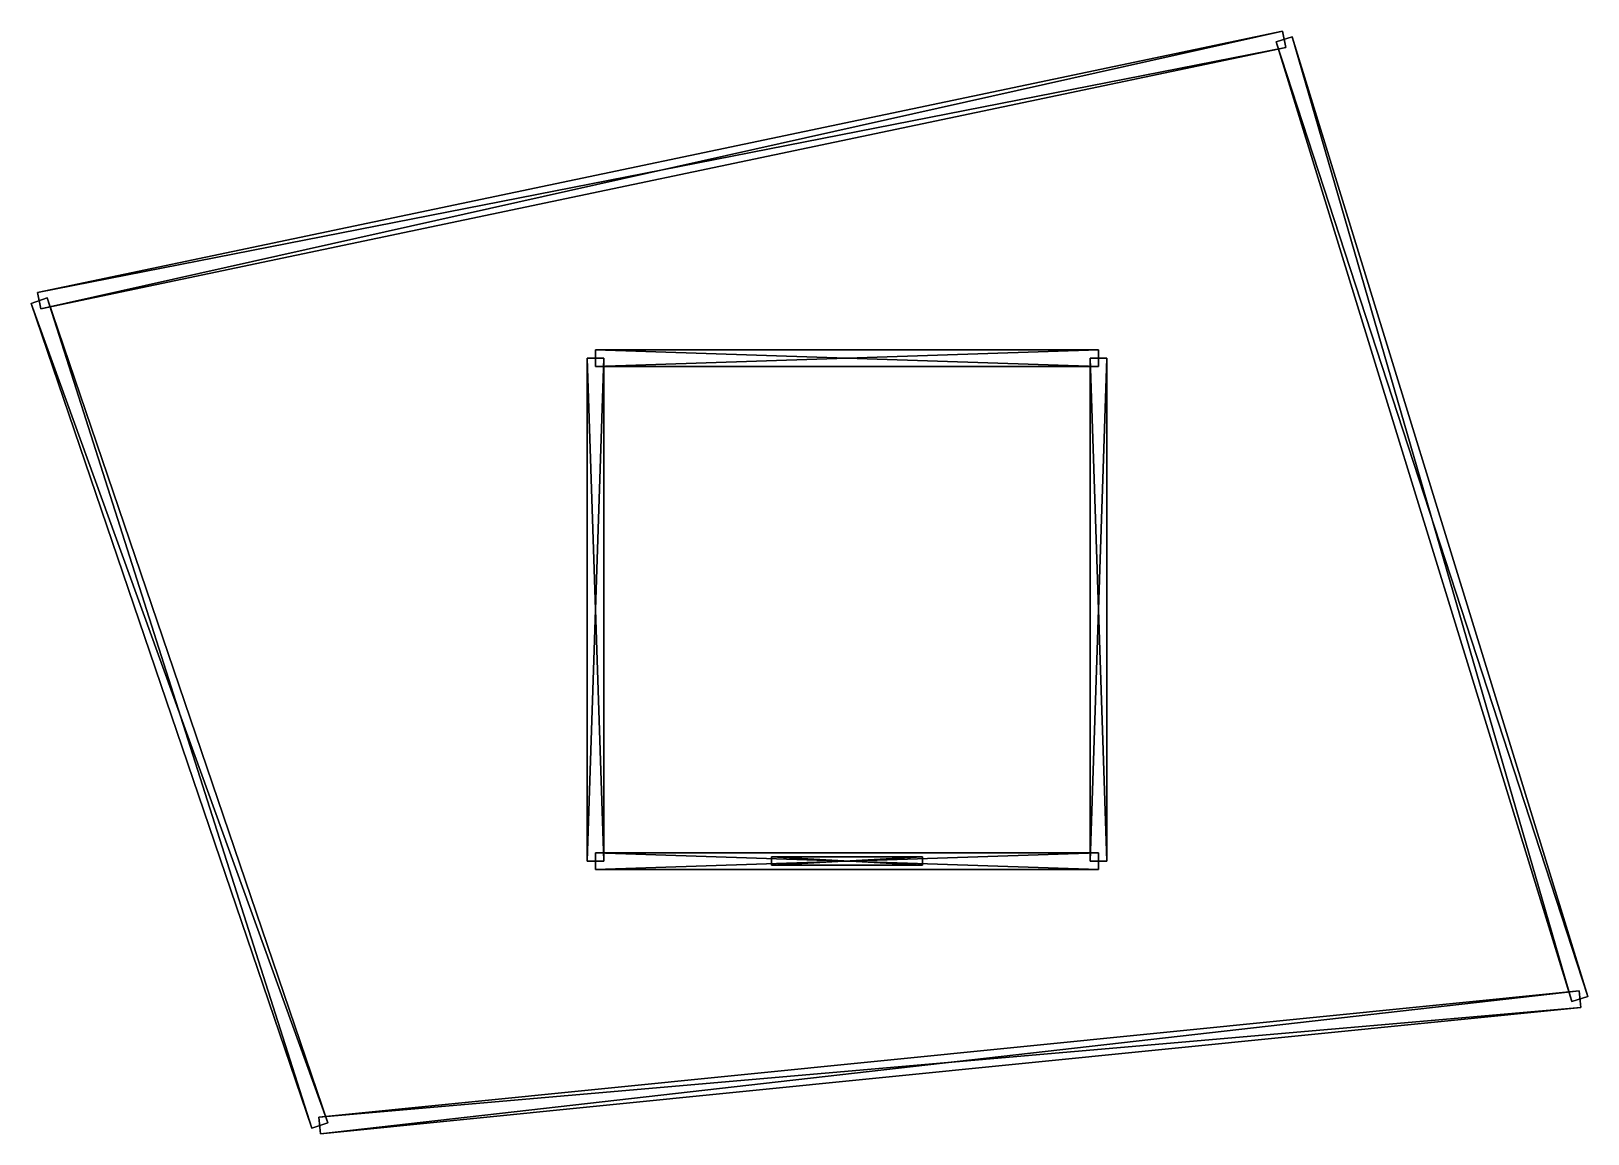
# Model space of a CAD drawing. Header units: millimetres. Extents: x -3366 to 5919, y -1628 to 4952.
import ezdxf

# ---------------------------------------------------------------- set-up
doc = ezdxf.new("R2010")
doc.units = ezdxf.units.MM
doc.header["$MEASUREMENT"] = 0
doc.layers.add('IfcDoor', color=7, linetype='Continuous')
doc.layers.add('IfcWall', color=7, linetype='Continuous')

msp = doc.modelspace()

# ---------------------------------------------------------------- linework, layer by layer
at = {"layer": 'IfcDoor'}
for points in [[(1050, -25, 2100), (1050, 25, 2100), (1050, -25, 0)], [(1050, -25, 0), (1050, 25, 2100), (1050, 25, 0)], [(1050, -25, 2100), (1950, -25, 2100), (1050, 25, 2100)], [(1050, 25, 2100), (1950, -25, 2100), (1950, 25, 2100)], [(1050, 25, 0), (1950, 25, 0), (1050, -25, 0)], [(1050, -25, 0), (1950, 25, 0), (1950, -25, 0)], [(1050, 25, 2100), (1950, 25, 2100), (1050, 25, 0)], [(1050, 25, 0), (1950, 25, 2100), (1950, 25, 0)], [(1950, 25, 2100), (1950, -25, 2100), (1950, 25, 0)], [(1950, 25, 0), (1950, -25, 2100), (1950, -25, 0)], [(1950, -25, 2100), (1050, -25, 2100), (1950, -25, 0)], [(1950, -25, 0), (1050, -25, 2100), (1050, -25, 0)]]:
    msp.add_3dface(points, dxfattribs=at)
at = {"layer": 'IfcWall'}
for points in [[(4097.4, 4951.6, 2800), (-3329.3, 3392.2, 2800), (4117.9, 4853.8, 2800)], [(4097.4, 4951.6, 0), (-3308.7, 3294.3, 0), (-3329.3, 3392.2, 0)], [(-3329.3, 3392.2, 0), (4097.4, 4951.6, 2800), (4097.4, 4951.6, 0)], [(4117.9, 4853.8, 0), (-3308.7, 3294.3, 0), (4097.4, 4951.6, 0)], [(4097.4, 4951.6, 2800), (4117.9, 4853.8, 2800), (4097.4, 4951.6, 0)], [(4097.4, 4951.6, 0), (4117.9, 4853.8, 2800), (4117.9, 4853.8, 0)], [(4117.9, 4853.8, 2800), (-3329.3, 3392.2, 2800), (-3308.7, 3294.3, 2800)], [(4117.9, 4853.8, 2800), (-3308.7, 3294.3, 2800), (4117.9, 4853.8, 0)], [(4117.9, 4853.8, 0), (-3308.7, 3294.3, 2800), (-3308.7, 3294.3, 0)], [(4059.9, 4888, 2800), (4155.4, 4917.4, 2800), (4059.9, 4888, 0)], [(4059.9, 4888, 0), (4155.4, 4917.4, 2800), (4155.4, 4917.4, 0)], [(5823.8, -838.6, 2800), (4155.4, 4917.4, 2800), (4059.9, 4888, 2800)], [(5919.4, -809.1, 0), (4059.9, 4888, 0), (4155.4, 4917.4, 0)], [(5823.8, -838.6, 0), (4059.9, 4888, 0), (5919.4, -809.1, 0)], [(5823.8, -838.6, 2800), (4059.9, 4888, 2800), (5823.8, -838.6, 0)], [(5823.8, -838.6, 0), (4059.9, 4888, 2800), (4059.9, 4888, 0)], [(5919.4, -809.1, 2800), (4155.4, 4917.4, 2800), (5823.8, -838.6, 2800)], [(4155.4, 4917.4, 2800), (5919.4, -809.1, 2800), (4155.4, 4917.4, 0)], [(4155.4, 4917.4, 0), (5919.4, -809.1, 2800), (5919.4, -809.1, 0)], [(-3366.4, 3327.1, 2800), (-3271.7, 3359.4, 2800), (-3366.4, 3327.1, 0)], [(-3366.4, 3327.1, 0), (-3271.7, 3359.4, 2800), (-3271.7, 3359.4, 0)], [(-3366.4, 3327.1, 2800), (-1691.8, -1594.1, 2800), (-3271.7, 3359.4, 2800)], [(-3271.7, 3359.4, 0), (-1597.2, -1561.9, 0), (-3366.4, 3327.1, 0)], [(-3308.7, 3294.3, 2800), (-3329.3, 3392.2, 2800), (-3308.7, 3294.3, 0)], [(-3308.7, 3294.3, 0), (-3329.3, 3392.2, 2800), (-3329.3, 3392.2, 0)], [(-3271.7, 3359.4, 2800), (-1691.8, -1594.1, 2800), (-1597.2, -1561.9, 2800)], [(-3271.7, 3359.4, 2800), (-1597.2, -1561.9, 2800), (-3271.7, 3359.4, 0)], [(-3271.7, 3359.4, 0), (-1597.2, -1561.9, 2800), (-1597.2, -1561.9, 0)], [(-3366.4, 3327.1, 0), (-1597.2, -1561.9, 0), (-1691.8, -1594.1, 0)], [(-1691.8, -1594.1, 2800), (-3366.4, 3327.1, 2800), (-1691.8, -1594.1, 0)], [(-1691.8, -1594.1, 0), (-3366.4, 3327.1, 2800), (-3366.4, 3327.1, 0)], [(-50, 3000, 2800), (50, 3000, 2800), (-50, 3000, 0)], [(-50, 3000, 0), (50, 3000, 2800), (50, 3000, 0)], [(-50, 3000, 2800), (-50, 0, 2800), (50, 3000, 2800)], [(50, 3000, 2800), (-50, 0, 2800), (50, 0, 2800)], [(50, 3000, 0), (50, 0, 0), (-50, 3000, 0)], [(-50, 3000, 0), (50, 0, 0), (-50, 0, 0)], [(-50, 0, 2800), (-50, 3000, 2800), (-50, 0, 0)], [(-50, 0, 0), (-50, 3000, 2800), (-50, 3000, 0)], [(0, 2950, 2800), (0, 3050, 2800), (0, 2950, 0)], [(0, 2950, 0), (0, 3050, 2800), (0, 3050, 0)], [(3000, 3050, 2800), (0, 3050, 2800), (3000, 2950, 2800)], [(3000, 2950, 2800), (0, 3050, 2800), (0, 2950, 2800)], [(3000, 2950, 0), (0, 2950, 0), (3000, 3050, 0)], [(3000, 3050, 0), (0, 2950, 0), (0, 3050, 0)], [(0, 3050, 2800), (3000, 3050, 2800), (0, 3050, 0)], [(0, 3050, 0), (3000, 3050, 2800), (3000, 3050, 0)], [(50, 3000, 2800), (50, 0, 2800), (50, 3000, 0)], [(50, 3000, 0), (50, 0, 2800), (50, 0, 0)], [(2950, 3000, 2800), (3050, 3000, 2800), (2950, 3000, 0)], [(2950, 3000, 0), (3050, 3000, 2800), (3050, 3000, 0)], [(3050, 0, 2800), (3050, 3000, 2800), (2950, 0, 2800)], [(2950, 0, 2800), (3050, 3000, 2800), (2950, 3000, 2800)], [(2950, 0, 0), (2950, 3000, 0), (3050, 0, 0)], [(3050, 0, 0), (2950, 3000, 0), (3050, 3000, 0)], [(2950, 0, 2800), (2950, 3000, 2800), (2950, 0, 0)], [(2950, 0, 0), (2950, 3000, 2800), (2950, 3000, 0)], [(3000, 3050, 2800), (3000, 2950, 2800), (3000, 3050, 0)], [(3000, 3050, 0), (3000, 2950, 2800), (3000, 2950, 0)], [(3050, 3000, 2800), (3050, 0, 2800), (3050, 3000, 0)], [(3050, 3000, 0), (3050, 0, 2800), (3050, 0, 0)], [(3000, 2950, 2800), (0, 2950, 2800), (3000, 2950, 0)], [(3000, 2950, 0), (0, 2950, 2800), (0, 2950, 0)], [(50, 0, 2800), (-50, 0, 2800), (50, 0, 0)], [(50, 0, 0), (-50, 0, 2800), (-50, 0, 0)], [(0, -50, 2800), (0, 50, 2800), (0, -50, 0)], [(0, -50, 0), (0, 50, 2800), (0, 50, 0)], [(0, -50, 2800), (3000, -50, 2800), (0, 50, 2800)], [(0, 50, 2800), (3000, -50, 2800), (3000, 50, 2800)], [(0, 50, 0), (3000, 50, 0), (0, -50, 0)], [(0, -50, 0), (3000, 50, 0), (3000, -50, 0)], [(0, 50, 2800), (3000, 50, 2800), (0, 50, 0)], [(0, 50, 0), (3000, 50, 2800), (3000, 50, 0)], [(3050, 0, 2800), (2950, 0, 2800), (3050, 0, 0)], [(3050, 0, 0), (2950, 0, 2800), (2950, 0, 0)], [(3000, 50, 2800), (3000, -50, 2800), (3000, 50, 0)], [(3000, 50, 0), (3000, -50, 2800), (3000, -50, 0)], [(3000, -50, 2800), (0, -50, 2800), (3000, -50, 0)], [(3000, -50, 0), (0, -50, 2800), (0, -50, 0)], [(-1649.5, -1528.3, 2800), (5876.6, -873.6, 2800), (5866.6, -774.1, 2800)], [(-1649.5, -1528.3, 0), (5866.6, -774.1, 0), (-1639.5, -1627.8, 0)], [(-1649.5, -1528.3, 2800), (5866.6, -774.1, 2800), (-1649.5, -1528.3, 0)], [(-1649.5, -1528.3, 0), (5866.6, -774.1, 2800), (5866.6, -774.1, 0)], [(-1639.5, -1627.8, 0), (5866.6, -774.1, 0), (5876.6, -873.6, 0)], [(5919.4, -809.1, 2800), (5823.8, -838.6, 2800), (5919.4, -809.1, 0)], [(5919.4, -809.1, 0), (5823.8, -838.6, 2800), (5823.8, -838.6, 0)], [(5866.6, -774.1, 2800), (5876.6, -873.6, 2800), (5866.6, -774.1, 0)], [(5866.6, -774.1, 0), (5876.6, -873.6, 2800), (5876.6, -873.6, 0)], [(-1639.5, -1627.8, 2800), (5876.6, -873.6, 2800), (-1649.5, -1528.3, 2800)], [(5876.6, -873.6, 2800), (-1639.5, -1627.8, 2800), (5876.6, -873.6, 0)], [(5876.6, -873.6, 0), (-1639.5, -1627.8, 2800), (-1639.5, -1627.8, 0)], [(-1597.2, -1561.9, 2800), (-1691.8, -1594.1, 2800), (-1597.2, -1561.9, 0)], [(-1597.2, -1561.9, 0), (-1691.8, -1594.1, 2800), (-1691.8, -1594.1, 0)], [(-1639.5, -1627.8, 2800), (-1649.5, -1528.3, 2800), (-1639.5, -1627.8, 0)], [(-1639.5, -1627.8, 0), (-1649.5, -1528.3, 2800), (-1649.5, -1528.3, 0)]]:
    msp.add_3dface(points, dxfattribs=at)
at = {"layer": 'IfcWall', "color": 1}
msp.add_3dface([(-3329.3, 3392.2, 2800), (4097.4, 4951.6, 2800), (-3329.3, 3392.2, 0)], dxfattribs=at)

doc.saveas('drawing.dxf')
